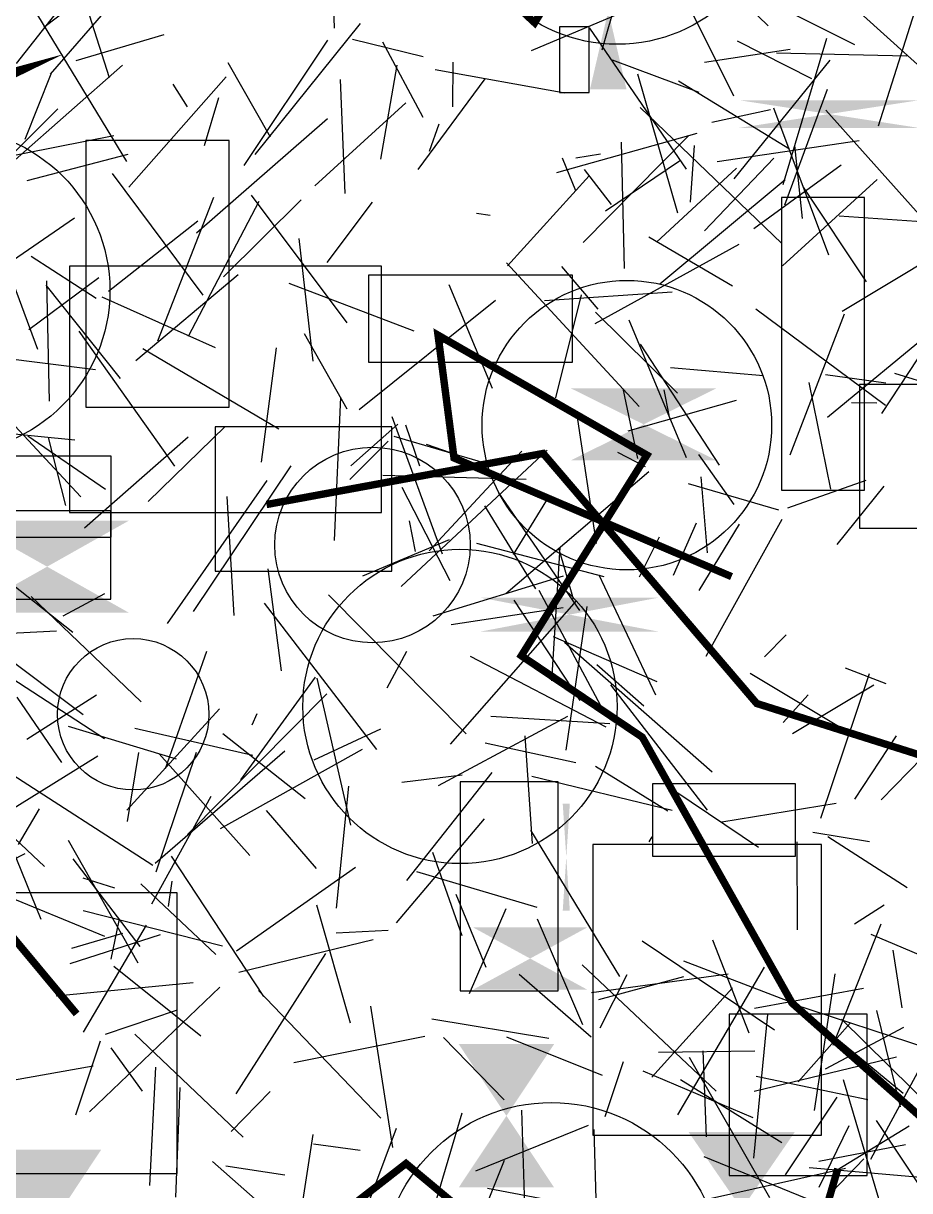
# Model space of a CAD drawing. Extents: x 39652501 to 39653363, y 39457785 to 39458687.
# Drawn here: x 39652972.7 to 39653032.5, y 39457935.8 to 39458014.5 of the extents above; entities that cross this region are included whole.
import ezdxf

# ---------------------------------------------------------------- set-up
doc = ezdxf.new("R2010")
doc.units = 0
doc.layers.get('0').update_dxf_attribs({"linetype": 'CONTINUOUS'})

msp = doc.modelspace()

# ---------------------------------------------------------------- linework, layer by layer
for p, q in [((39652993.6806, 39458014.2004), (39652993.4625, 39458022.4296)), ((39652972.2513, 39458011.8254), (39652978.8163, 39458020.1946)), ((39653011.7403, 39458012.7504), (39653013.5158, 39458019.0377)), ((39653015.876, 39458019.0817), (39653020.5972, 39458009.6536)), ((39653024.243, 39458019.6787), (39653033.6792, 39458011.1269)), ((39653019.4023, 39458017.7864), (39653022.9288, 39458014.3675)), ((39652977.3554, 39458016.7438), (39652974.0778, 39458014.2518)), ((39653021.4401, 39458016.7676), (39653028.7464, 39458013.0994)), ((39652979.1621, 39458016.4703), (39652974.5238, 39458011.1097)), ((39652978.5161, 39458010.8591), (39652976.8269, 39458016.1557)), ((39653006.9677, 39458012.7059), (39653014.5375, 39458015.8991)), ((39652973.6629, 39458015.0739), (39652979.6616, 39458005.2151)), ((39653030.3647, 39458007.6208), (39653032.945, 39458015.7577)), ((39652995.4257, 39458014.5146), (39652988.3122, 39458005.6881)), ((39653017.4188, 39458004.7124), (39653010.9106, 39458014.2071)), ((39652976.2697, 39458012.0296), (39652982.2005, 39458013.7882)), ((39652994.9052, 39458013.47), (39652999.6634, 39458012.2924)), ((39653026.8533, 39458013.5116), (39653023.9088, 39458003.6517)), ((39652993.2173, 39458013.3943), (39652987.5773, 39458004.9378)), ((39652996.9257, 39458013.2753), (39652999.6369, 39458008.2084)), ((39653018.6213, 39458011.9248), (39653024.4013, 39458012.7875)), ((39653025.8675, 39458010.7879), (39653020.8594, 39458013.3271)), ((39652986.4977, 39458011.9022), (39652989.3472, 39458006.8761)), ((39653001.6694, 39458008.9059), (39653001.679, 39458011.9086)), ((39653012.3997, 39458012.071), (39653018.2572, 39458009.883)), ((39653020.6235, 39458004.0567), (39653027.107, 39458012.0597)), ((39653032.2622, 39458012.322), (39653023.4947, 39458012.5253)), ((39652972.1489, 39458005.3332), (39652979.3895, 39458011.7129)), ((39652972.8299, 39458006.724), (39652974.5766, 39458011.1201)), ((39652997.8884, 39458011.7238), (39652996.7835, 39458005.3722)), ((39653009.2036, 39458009.8343), (39653000.4701, 39458011.4047)), ((39653014.1059, 39458011.139), (39653016.8169, 39458001.7636)), ((39652979.821, 39458003.4809), (39652986.3873, 39458010.9317)), ((39652983.7731, 39458008.9112), (39652982.7964, 39458010.4257)), ((39652994.3948, 39458003.0568), (39652994.0868, 39458010.752)), ((39652999.3148, 39458004.6858), (39653003.8487, 39458010.7987)), ((39653016.8877, 39458010.6479), (39653024.3622, 39458006.0674)), ((39652984.9232, 39458006.2861), (39652985.8771, 39458009.535)), ((39653024.0484, 39458002.2865), (39653026.9229, 39458010.0861)), ((39652965.576, 39457999.4082), (39652975.0318, 39458008.7649)), ((39652992.3531, 39458003.5698), (39652998.4949, 39458009.1628)), ((39653014.2866, 39458008.8701), (39653023.8316, 39457999.7046)), ((39653023.0862, 39458008.7069), (39653019.1162, 39458007.8447)), ((39653023.2933, 39458008.8306), (39653026.9807, 39457998.9152)), ((39652984.3825, 39458000.4156), (39652993.2141, 39458008.1089)), ((39653035.0372, 39457999.4741), (39653026.814, 39458008.6731)), ((39653000.0877, 39458005.9069), (39653000.7438, 39458007.7585)), ((39653018.1205, 39458007.1169), (39653008.6578, 39458004.4494)), ((39652978.7963, 39458006.952), (39652970.5858, 39458005.3302)), ((39653017.524, 39458006.9333), (39653010.4571, 39457999.7687)), ((39653013.233, 39457998.006), (39653013.0435, 39458006.5301)), ((39653019.4811, 39458005.2131), (39653029.0626, 39458006.6314)), ((39652972.9549, 39458003.9413), (39652979.7721, 39458005.7224)), ((39653011.6148, 39458005.7036), (39653009.9552, 39458005.4457)), ((39653017.9364, 39458006.3077), (39653017.6708, 39458002.4724)), ((39653025.235, 39458001.3665), (39653024.7196, 39458006.298)), ((39653009.9524, 39458003.2433), (39653009.0641, 39458005.4431)), ((39653016.955, 39458005.2382), (39653011.9669, 39458001.8771)), ((39653020.7951, 39458004.772), (39653015.3976, 39457999.7713)), ((39653023.3111, 39458005.4343), (39653018.6269, 39458000.5525)), ((39653027.8395, 39458004.982), (39653021.9662, 39458000.6799)), ((39652984.8396, 39457996.2141), (39652978.726, 39458004.4007)), ((39653010.8497, 39458004.2539), (39653005.3526, 39457998.1838)), ((39653012.3598, 39458002.3272), (39653010.5436, 39458004.6772)), ((39653024.059, 39458003.9876), (39653015.6166, 39457996.948)), ((39653023.8946, 39457998.1749), (39653030.2786, 39458004.0118)), ((39653025.2759, 39458003.4856), (39653029.5249, 39457997.1129)), ((39652969.9885, 39458002.4749), (39652973.6687, 39457992.5698)), ((39652981.7843, 39457993.1264), (39652985.5468, 39458002.8091)), ((39652988.5793, 39458002.5304), (39652983.8082, 39457993.4186)), ((39652986.1969, 39457997.4333), (39652991.44, 39458002.6309)), ((39652994.5442, 39457994.3527), (39652988.0789, 39458002.9457)), ((39652996.2355, 39458002.467), (39652993.1625, 39457998.4035)), ((39653004.1883, 39458001.5765), (39653003.2592, 39458001.7192)), ((39652966.4834, 39457994.7707), (39652976.1614, 39458001.4114)), ((39652978.4551, 39457996.473), (39652984.4697, 39458001.2093)), ((39653027.7016, 39458001.5619), (39653037.478, 39458000.8731)), ((39653037.5946, 39458000.9236), (39653027.9072, 39457995.1074)), ((39652992.2526, 39457991.7498), (39652991.3018, 39458000.034)), ((39653014.8777, 39458000.142), (39653020.5194, 39457996.8449)), ((39653011.2524, 39457994.3026), (39653020.9642, 39457999.6348)), ((39652973.2413, 39457998.841), (39652977.6229, 39457996.0128)), ((39653014.2298, 39457988.6972), (39653005.282, 39457998.3865)), ((39653011.4682, 39457995.2544), (39653009.0071, 39457998.13)), ((39652973.0659, 39457993.8993), (39652977.7891, 39457997.3933)), ((39652979.2587, 39457990.5794), (39652974.2533, 39457996.8763)), ((39652974.4679, 39457989.0622), (39652974.2887, 39457997.178)), ((39652987.1831, 39457997.5848), (39652980.2916, 39457991.7769)), ((39652990.6147, 39457997.0099), (39652999.0267, 39457993.8079)), ((39653001.3945, 39457996.9213), (39653004.3069, 39457989.9378)), ((39653007.8482, 39457995.8463), (39653016.4521, 39457996.4265)), ((39653010.3138, 39457996.2253), (39653008.581, 39457989.2914)), ((39652985.6634, 39457992.6662), (39652978.0112, 39457996.0644)), ((39653004.53, 39457995.8416), (39652995.3582, 39457988.4763)), ((39653026.922, 39457987.9839), (39653036.3569, 39457995.7573)), ((39653016.8031, 39457989.598), (39653011.2749, 39457995.0715)), ((39653017.4168, 39457985.2369), (39653013.5507, 39457994.5176)), ((39653030.827, 39457988.7679), (39653022.0999, 39457995.2701)), ((39653024.4093, 39457985.4389), (39653028.0746, 39457994.9448)), ((39653030.5766, 39457988.2241), (39653035.1126, 39457995.1263)), ((39652976.4432, 39457993.7753), (39652982.9056, 39457984.6676)), ((39652991.6389, 39457993.6305), (39652994.5134, 39457988.5543)), ((39652989.926, 39457987.1664), (39652980.7529, 39457992.585)), ((39652989.7544, 39457992.6519), (39652988.7439, 39457984.9575)), ((39653019.6531, 39457984.7538), (39653014.3107, 39457992.912)), ((39652970.0361, 39457992.1475), (39652977.5739, 39457991.2042)), ((39652968.7303, 39457991.0281), (39652976.5899, 39457982.6003)), ((39653022.6022, 39457990.7649), (39653016.339, 39457991.2992)), ((39653026.7966, 39457990.8584), (39653030.8466, 39457990.3)), ((39653038.9124, 39457988.5867), (39653031.4535, 39457990.9364)), ((39653014.1443, 39457985.1932), (39653013.1534, 39457989.9161)), ((39653015.8798, 39457989.8235), (39653016.2203, 39457988.107)), ((39653025.6565, 39457990.3157), (39653027.1197, 39457983.1301)), ((39652994.09, 39457989.3222), (39652993.6616, 39457979.6664)), ((39653020.7667, 39457989.1048), (39653013.4694, 39457987.0365)), ((39653009.9918, 39457988.2755), (39653011.3368, 39457979.4572)), ((39653028.5402, 39457988.9676), (39653030.2394, 39457988.9596)), ((39652994.7961, 39457984.6997), (39652997.9601, 39457987.5201)), ((39652997.5515, 39457988.0169), (39653000.9372, 39457978.7786)), ((39652999.4456, 39457984.6794), (39652998.4894, 39457987.443)), ((39652976.1765, 39457986.4311), (39652967.166, 39457987.3171)), ((39652972.9996, 39457986.7236), (39652978.251, 39457983.1254)), ((39652976.8373, 39457980.5156), (39652983.8263, 39457986.6602)), ((39652986.3146, 39457987.3463), (39652981.12, 39457982.2895)), ((39652997.6817, 39457986.7049), (39653004.1077, 39457984.8202)), ((39652975.5632, 39457982.0192), (39652974.4108, 39457986.6082)), ((39652997.2938, 39457986.3697), (39652994.7159, 39457983.7752)), ((39652999.8599, 39457986.167), (39653001.4747, 39457985.6006)), ((39653008.0179, 39457985.7673), (39652998.1769, 39457976.5664)), ((39653006.304, 39457985.6876), (39653000.0684, 39457978.9712)), ((39653014.6537, 39457984.6285), (39653012.7937, 39457985.5949)), ((39653020.6346, 39457982.1028), (39653018.2457, 39457985.4568)), ((39652984.172, 39457974.8909), (39652990.7639, 39457984.6996)), ((39653014.8763, 39457984.2952), (39653005.2432, 39457976.061)), ((39652982.436, 39457974.0729), (39652989.1511, 39457983.7042)), ((39652996.9358, 39457984.064), (39653006.6083, 39457983.7945)), ((39653017.5298, 39457983.5088), (39653023.6208, 39457981.7265)), ((39653018.8399, 39457978.8414), (39653018.4125, 39457983.9587)), ((39653024.2526, 39457981.8781), (39653029.5417, 39457983.7401)), ((39653001.4795, 39457976.9539), (39652998.2511, 39457983.2334)), ((39653010.2239, 39457974.9449), (39653004.7749, 39457982.8731)), ((39653030.7126, 39457983.3303), (39653027.5477, 39457979.395)), ((39652986.4237, 39457982.632), (39652986.9031, 39457974.6074)), ((39653003.8038, 39457981.9963), (39653007.2262, 39457976.4071)), ((39653005.7561, 39457978.7136), (39653008.1714, 39457982.6855)), ((39652976.0496, 39457973.4587), (39652966.3795, 39457981.0757)), ((39652998.7246, 39457980.9859), (39652999.1265, 39457978.9309)), ((39653018.0762, 39457980.8369), (39653016.5231, 39457977.3124)), ((39653020.9662, 39457980.7758), (39653018.2473, 39457976.2913)), ((39653023.8542, 39457981.0819), (39653018.7124, 39457971.85)), ((39652995.6011, 39457977.2906), (39653001.4317, 39457979.7353)), ((39653014.251, 39457977.2174), (39653015.5938, 39457979.9083)), ((39653011.8743, 39457977.2196), (39653003.2843, 39457979.4655)), ((39653008.3461, 39457970.2009), (39653008.8995, 39457979.2135)), ((39653008.7796, 39457979.1783), (39653009.782, 39457975.7251)), ((39652990.1086, 39457970.8886), (39652989.2074, 39457977.7612)), ((39653009.1079, 39457977.2537), (39653000.3239, 39457974.5573)), ((39653011.497, 39457977.3453), (39653015.3298, 39457969.2654)), ((39652980.639, 39457968.7901), (39652973.2315, 39457975.897)), ((39652978.1787, 39457976.0826), (39652975.3591, 39457974.5556)), ((39652993.2701, 39457976.0137), (39653002.5626, 39457966.6244)), ((39653005.7787, 39457975.6396), (39653010.2215, 39457968.8902)), ((39653007.47, 39457976.313), (39653011.7673, 39457968.247)), ((39652988.9354, 39457975.4393), (39652996.5055, 39457965.5752)), ((39653001.5112, 39457965.9351), (39653010.0002, 39457975.6002)), ((39653009.093, 39457975.1385), (39653001.5411, 39457973.9831)), ((39653009.2992, 39457965.5245), (39653010.7256, 39457975.2087)), ((39652974.9451, 39457973.5646), (39652969.4828, 39457973.2815)), ((39653024.1416, 39457973.3176), (39653022.6802, 39457971.8168)), ((39652978.1845, 39457966.2999), (39652968.3422, 39457972.6985)), ((39653015.4439, 39457970.1435), (39653008.4572, 39457973.1686)), ((39653009.1896, 39457972.8108), (39653019.1404, 39457964.0694)), ((39652976.7474, 39457967.9163), (39652970.8144, 39457972.3596)), ((39652985.0563, 39457972.179), (39652982.2723, 39457964.2694)), ((39652997.2381, 39457969.7337), (39652998.5647, 39457972.2177)), ((39653002.8243, 39457971.8784), (39653011.9872, 39457967.1142)), ((39653014.5369, 39457968.4883), (39653011.3609, 39457971.293)), ((39653028.1144, 39457971.0804), (39653030.8552, 39457970.028)), ((39652992.3771, 39457970.4564), (39652987.3381, 39457963.5288)), ((39652992.4944, 39457970.3826), (39652994.7537, 39457960.467)), ((39653028.6772, 39457966.5278), (39653021.7157, 39457970.7028)), ((39653029.7269, 39457970.6852), (39653026.4479, 39457960.9358)), ((39652993.1687, 39457969.3379), (39652983.7652, 39457959.8529)), ((39653012.3021, 39457969.9362), (39653018.8015, 39457961.4807)), ((39653030.0556, 39457969.909), (39653024.5609, 39457966.6399)), ((39652975.3032, 39457964.7088), (39652972.2837, 39457969.1107)), ((39652972.9313, 39457966.2734), (39652977.6345, 39457969.2522)), ((39653023.9258, 39457967.4051), (39653025.6121, 39457969.2543)), ((39652979.6773, 39457961.4768), (39652985.9202, 39457968.3256)), ((39652988.1342, 39457967.2321), (39652988.4764, 39457967.9985)), ((39653000.7077, 39457963.1475), (39653009.4225, 39457967.8155)), ((39653012.2574, 39457967.3112), (39653004.2218, 39457967.8084)), ((39653030.5506, 39457962.1766), (39653036.7079, 39457968.5322)), ((39652983.0228, 39457964.9307), (39652975.7498, 39457967.1321)), ((39652980.2132, 39457967.0251), (39652988.1792, 39457965.1842)), ((39652992.3218, 39457964.8901), (39652996.8084, 39457966.9779)), ((39652986.1632, 39457966.6535), (39652991.7176, 39457962.2717)), ((39653007.0268, 39457959.25), (39653006.5391, 39457966.4996)), ((39653028.7647, 39457962.2236), (39653031.5656, 39457966.4924)), ((39652990.3254, 39457965.456), (39652981.5983, 39457957.8823)), ((39652981.6536, 39457957.3252), (39652984.3725, 39457965.4075)), ((39652995.5521, 39457965.5704), (39652985.9688, 39457960.2329)), ((39653003.8355, 39457966.0167), (39653009.9501, 39457964.7066)), ((39652968.0011, 39457959.131), (39652977.7248, 39457965.1483)), ((39652980.4621, 39457965.3639), (39652979.7096, 39457960.7292)), ((39652987.979, 39457958.4352), (39652981.8626, 39457965.2916)), ((39652974.1386, 39457957.6859), (39652967.1971, 39457964.1812)), ((39652981.4306, 39457957.7502), (39652971.6082, 39457964.0864)), ((39653002.3014, 39457963.8518), (39652998.2268, 39457963.3422)), ((39652998.5593, 39457956.7543), (39653004.3145, 39457964.0321)), ((39653011.2918, 39457964.4528), (39653016.1614, 39457961.447)), ((39652993.8093, 39457954.8759), (39652994.6426, 39457963.1151)), ((39653006.9836, 39457963.7906), (39653016.4415, 39457961.4935)), ((39652973.9041, 39457954.1131), (39652970.597, 39457962.2545)), ((39652981.3791, 39457955.1701), (39652985.3656, 39457962.4264)), ((39653016.6382, 39457962.7942), (39653022.265, 39457958.9942)), ((39652973.7676, 39457961.579), (39652972.3598, 39457959.1643)), ((39652992.4771, 39457957.5649), (39652989.0903, 39457961.466)), ((39653027.5064, 39457961.9384), (39653019.7935, 39457960.6743)), ((39653003.7778, 39457960.9094), (39652997.8466, 39457953.8803)), ((39653012.9245, 39457950.281), (39653006.9237, 39457960.1328)), ((39653025.9386, 39457959.9979), (39653029.7553, 39457959.3715)), ((39652980.439, 39457951.1673), (39652975.7565, 39457959.4338)), ((39653014.8964, 39457959.3572), (39653015.1061, 39457959.6875)), ((39653024.9082, 39457953.409), (39653024.8699, 39457959.3578)), ((39653032.3025, 39457956.245), (39653026.939, 39457959.6942)), ((39652972.803, 39457958.537), (39652964.9289, 39457954.513)), ((39652988.9248, 39457948.9348), (39652982.6858, 39457958.3767)), ((39653002.2932, 39457953.0106), (39653000.3128, 39457958.6378)), ((39652976.0515, 39457958.2096), (39652980.5629, 39457952.294)), ((39652987.0711, 39457952.0029), (39652995.1115, 39457957.6386)), ((39652976.7205, 39457956.9344), (39652978.8558, 39457956.2574)), ((39653007.3416, 39457954.9348), (39652999.2424, 39457957.3227)), ((39652970.0418, 39457956.3213), (39652978.1746, 39457952.9937)), ((39652980.6188, 39457956.5231), (39652985.6795, 39457951.7656)), ((39652982.7152, 39457956.7075), (39652982.4612, 39457954.9834)), ((39653003.9148, 39457950.8713), (39653001.886, 39457955.7918)), ((39652986.1344, 39457952.3183), (39652976.731, 39457954.6987)), ((39652994.759, 39457947.1215), (39652992.4965, 39457955.0744)), ((39653002.794, 39457949.1374), (39653005.2622, 39457954.8582)), ((39653030.7501, 39457955.0878), (39653028.7421, 39457953.8038)), ((39652980.9841, 39457953.7314), (39652976.7397, 39457946.5218)), ((39652979.1447, 39457954.0458), (39652978.6083, 39457951.4355)), ((39653007.3392, 39457954.1536), (39653010.4123, 39457947.0306)), ((39653030.5165, 39457953.8117), (39653027.2841, 39457945.6208)), ((39652975.8612, 39457951.1527), (39652981.9462, 39457953.1003)), ((39652979.3831, 39457953.1638), (39652975.9576, 39457952.1523)), ((39652993.805, 39457953.2217), (39652997.2971, 39457953.3859)), ((39653036.047, 39457950.4819), (39653029.8621, 39457953.1113)), ((39652987.2345, 39457950.5582), (39652996.2822, 39457952.7637)), ((39653014.4379, 39457952.6725), (39653023.3433, 39457946.679)), ((39653019.1648, 39457952.7559), (39653021.6251, 39457946.4689)), ((39653031.3374, 39457952.0547), (39653031.937, 39457948.1709)), ((39652987.0567, 39457942.355), (39652993.1056, 39457951.8184)), ((39653024.5703, 39457948.4883), (39653017.2387, 39457951.3065)), ((39652978.7973, 39457950.9609), (39652984.6817, 39457946.283)), ((39653019.4065, 39457942.5502), (39653010.3836, 39457951.0533)), ((39653022.655, 39457950.9039), (39653016.8117, 39457940.9521)), ((39653027.4237, 39457950.4426), (39653026.0156, 39457941.2334)), ((39652984.1667, 39457949.857), (39652974.9192, 39457948.9405)), ((39653006.1444, 39457950.4332), (39653010.983, 39457946.1985)), ((39653020.2159, 39457950.4372), (39653011.02, 39457949.1829)), ((39653017.2039, 39457950.2498), (39653011.4763, 39457948.6984)), ((39653011.5855, 39457946.814), (39653013.4269, 39457950.4118)), ((39652977.1603, 39457941.1554), (39652985.9605, 39457949.565)), ((39652988.5591, 39457949.3379), (39652996.7982, 39457940.7319)), ((39653020.5259, 39457949.5202), (39653015.0883, 39457943.4891)), ((39653021.9942, 39457948.1383), (39653029.3572, 39457949.4911)), ((39652997.6211, 39457938.7425), (39652996.1451, 39457948.2746)), ((39653033.7813, 39457945.4027), (39653024.5948, 39457948.4066)), ((39652983.0012, 39457947.9784), (39652978.2283, 39457946.3682)), ((39653000.2511, 39457947.4145), (39653008.1246, 39457946.1094)), ((39653021.9562, 39457938.0274), (39653022.9027, 39457947.7056)), ((39653025.744, 39457947.5663), (39653032.0242, 39457942.398)), ((39653027.8683, 39457947.3876), (39653036.0873, 39457939.2768)), ((39653029.8398, 39457937.953), (39653035.1105, 39457947.724)), ((39653030.2224, 39457947.9791), (39653031.834, 39457941.4812)), ((39653024.9553, 39457943.1734), (39653028.4604, 39457947.1371)), ((39653032.0401, 39457946.8345), (39653026.7759, 39457944.0223)), ((39652977.8951, 39457945.9075), (39652976.2204, 39457940.9244)), ((39652987.5329, 39457939.4426), (39652980.2331, 39457946.3801)), ((39652990.9352, 39457944.4669), (39652999.7677, 39457946.2523)), ((39653005.1173, 39457941.9616), (39653001.0447, 39457946.1534)), ((39653005.2899, 39457946.2139), (39653011.7337, 39457943.6257)), ((39652978.5988, 39457945.4645), (39652980.7141, 39457942.5532)), ((39653015.5227, 39457945.1685), (39653022.028, 39457945.2642)), ((39653018.7668, 39457939.4663), (39653018.5476, 39457945.2655)), ((39652970.0404, 39457942.9548), (39652977.411, 39457944.2434)), ((39652981.2253, 39457936.1765), (39652981.6456, 39457944.1502)), ((39653013.1494, 39457944.5282), (39653011.9218, 39457940.8068)), ((39653017.5893, 39457944.8431), (39653023.0128, 39457935.384)), ((39653031.57, 39457944.8331), (39653021.9713, 39457942.526)), ((39653014.4773, 39457943.9055), (39653021.8975, 39457940.7773)), ((39653029.65, 39457941.9658), (39653022.1152, 39457943.5368)), ((39652982.9892, 39457935.3912), (39652983.2836, 39457942.7897)), ((39653023.834, 39457939.0509), (39653017.0092, 39457943.3147)), ((39653030.3863, 39457935.281), (39653028.0127, 39457943.3099)), ((39652989.3545, 39457942.5244), (39652986.7183, 39457939.8291)), ((39653027.5516, 39457942.1486), (39653024.0745, 39457936.8987)), ((39653002.2648, 39457941.0638), (39653000.1536, 39457933.9535)), ((39653006.2963, 39457941.2701), (39653006.549, 39457932.6675)), ((39653003.2203, 39457937.1687), (39653010.8098, 39457940.2409)), ((39653033.2853, 39457935.9563), (39653030.23, 39457940.5686)), ((39652991.0405, 39457931.8058), (39652992.2386, 39457939.6119)), ((39652997.8417, 39457940.0165), (39652994.5919, 39457931.3372)), ((39653011.1668, 39457939.9517), (39653011.3272, 39457934.4744)), ((39653028.3605, 39457940.2059), (39653026.3458, 39457936.0387)), ((39653027.5838, 39457937.2388), (39653032.42, 39457940.2047)), ((39652995.4079, 39457938.5401), (39652992.2626, 39457938.9737)), ((39653026.3404, 39457937.8285), (39653032.1744, 39457938.9441)), ((39653001.8765, 39457929.6589), (39653005.1402, 39457937.9019)), ((39653025.4835, 39457935.3083), (39653018.6076, 39457938.1128)), ((39653025.2129, 39457933.6591), (39653029.375, 39457937.989)), ((39652993.0701, 39457931.1072), (39652985.4489, 39457937.7909)), ((39652990.3321, 39457936.8872), (39652986.3663, 39457937.4829)), ((39653028.1288, 39457937.3225), (39653018.8905, 39457935.2591)), ((39653034.4768, 39457936.5987), (39653025.687, 39457937.3648)), ((39653003.9927, 39457936.0013), (39653012.8776, 39457934.3119))]:
    msp.add_line(p, q)
at = {"const_width": 0.5}
for points in [[(39652985.0122, 39458028.5116), (39653000.1498, 39458042.1654), (39653015.1768, 39458036.3694), (39652997.1644, 39458027.4094), (39652993.1286, 39458027.6265), (39653007.1801, 39458014.5737), (39653012.7465, 39458023.7283), (39653010.0263, 39458036.5159)], [(39652976.2998, 39457947.7513), (39652961.1206, 39457966.0075), (39652950.9952, 39457984.6283), (39652954.1876, 39457988.5549), (39652950.5684, 39458003.447), (39652962.4614, 39458006.4051), (39652972.9186, 39458011.5161), (39652953.8404, 39458006.3058)], [(39653040.8423, 39457934.044), (39653024.5353, 39457948.4822), (39653014.4408, 39457966.4004), (39653006.2833, 39457971.8988), (39653014.7471, 39457985.4259), (39653000.6646, 39457993.5114), (39653001.7428, 39457985.2316), (39653020.4526, 39457977.2331)], [(39653044.552, 39457962.0104), (39653056.0293, 39457961.2668), (39653066.6846, 39457967.6071), (39653052.4345, 39457952.6984), (39653037.2232, 39457963.9187), (39653022.15, 39457968.6803), (39653007.7549, 39457985.5355), (39652989.1016, 39457982.0923)], [(39652978.9769, 39457911.1438), (39652989.2369, 39457930.4507), (39652998.507, 39457937.6667), (39653006.8225, 39457930.7369), (39653020.9618, 39457912.8644), (39653035.0945, 39457904.9524), (39653037.2781, 39457894.1945), (39653047.3921, 39457891.1561)], [(39653027.6182, 39457937.3143), (39653021.8605, 39457917.6181), (39653011.223, 39457932.2192), (39653030.634, 39457916.6187), (39653026.3859, 39457914.4606), (39653046.2318, 39457925.3012), (39653047.6347, 39457928.4877), (39653036.9466, 39457928.9259)]]:
    msp.add_lwpolyline(points, dxfattribs=at)
for centre, radius in [((39653012.7568, 39458023.8615), 10.7405), ((39652967.583, 39457996.5129), 10.9618), ((39653013.3955, 39457987.4436), 9.7601), ((39652996.2461, 39457979.3648), 6.5904), ((39653002.1457, 39457968.4785), 10.5947), ((39652980.1142, 39457967.9515), 5.1045), ((39653008.3129, 39457930.3382), 11.4424)]:
    msp.add_circle(centre, radius)
for points in [[(39653010.9069, 39458010.0731), (39653013.3756, 39458010.0731), (39653013.3756, 39458020.6844), (39653010.9069, 39458020.6844)], [(39653020.9724, 39458007.4863), (39653033.0828, 39458007.4863), (39653033.0828, 39458009.3481), (39653020.9724, 39458009.3481)], [(39653009.6222, 39457985.0723), (39653019.428, 39457985.0723), (39653019.428, 39457989.9235), (39653009.6222, 39457989.9235)], [(39652968.799, 39457974.8017), (39652979.8189, 39457974.8017), (39652979.8189, 39457981.0032), (39652968.799, 39457981.0032)], [(39653003.4943, 39457973.5201), (39653015.5563, 39457973.5201), (39653015.5563, 39457975.8189), (39653003.4943, 39457975.8189)], [(39653009.0733, 39457954.7187), (39653009.551, 39457954.7187), (39653009.551, 39457961.9145), (39653009.0733, 39457961.9145)], [(39653003.0103, 39457949.3773), (39653010.7427, 39457949.3773), (39653010.7427, 39457953.5922), (39653003.0103, 39457953.5922)], [(39653002.0606, 39457936.0488), (39653008.4934, 39457936.0488), (39653008.4934, 39457945.7115), (39653002.0606, 39457945.7115)], [(39653017.5566, 39457929.3819), (39653024.7221, 39457929.3819), (39653024.7221, 39457939.7904), (39653017.5566, 39457939.7904)], [(39652969.9995, 39457926.5737), (39652977.9596, 39457926.5737), (39652977.9596, 39457938.6077), (39652969.9995, 39457938.6077)]]:
    msp.add_solid(points)
for points in [[(39653008.8527, 39458009.8722), (39653010.8529, 39458009.8722), (39653010.8529, 39458014.3004), (39653008.8527, 39458014.3004)], [(39652976.9181, 39457988.658), (39652986.5763, 39457988.658), (39652986.5763, 39458006.6304), (39652976.9181, 39458006.6304)], [(39653023.8244, 39457983.0524), (39653029.4282, 39457983.0524), (39653029.4282, 39458002.7856), (39653023.8244, 39458002.7856)], [(39652975.8189, 39457981.5533), (39652996.8605, 39457981.5533), (39652996.8605, 39457998.1577), (39652975.8189, 39457998.1577)], [(39652995.9803, 39457991.6797), (39653009.7209, 39457991.6797), (39653009.7209, 39457997.5576), (39652995.9803, 39457997.5576)], [(39653029.091, 39457980.5088), (39653048.9493, 39457980.5088), (39653048.9493, 39457990.1737), (39653029.091, 39457990.1737)], [(39652985.6384, 39457977.5966, 19730366.2), (39652997.5426, 39457977.5966, 19730366.2), (39652997.5426, 39457987.3319, 19730366.2), (39652985.6384, 39457987.3319, 19730366.2)], [(39652957.5222, 39457979.8894), (39652978.6332, 39457979.8894), (39652978.6332, 39457985.3476), (39652957.5222, 39457985.3476)], [(39652957.3103, 39457975.7229), (39652978.5959, 39457975.7229), (39652978.5959, 39457981.6592), (39652957.3103, 39457981.6592)], [(39653002.1567, 39457949.315), (39653008.7689, 39457949.315), (39653008.7689, 39457963.3962), (39653002.1567, 39457963.3962)], [(39653015.1353, 39457958.3834), (39653024.7702, 39457958.3834), (39653024.7702, 39457963.2593), (39653015.1353, 39457963.2593)], [(39653011.0909, 39457939.5726), (39653026.519, 39457939.5726), (39653026.519, 39457959.1726), (39653011.0909, 39457959.1726)], [(39652969.5261, 39457936.9965), (39652983.0853, 39457936.9965), (39652983.0853, 39457955.913), (39652969.5261, 39457955.913)], [(39653020.287, 39457936.8522), (39653029.6049, 39457936.8522), (39653029.6049, 39457947.7321), (39653020.287, 39457947.7321)]]:
    msp.add_3dface(points)

doc.saveas('drawing.dxf')
